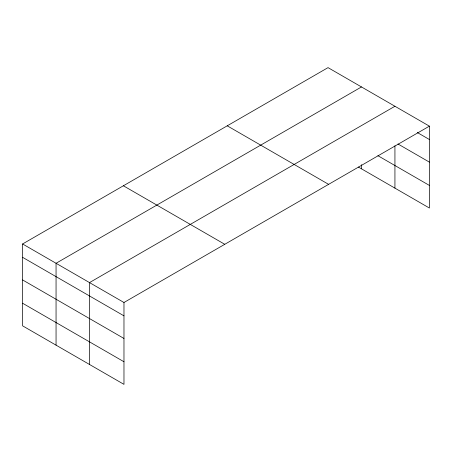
<?xml version="1.0" encoding="UTF-8"?>
<svg xmlns="http://www.w3.org/2000/svg" width="452" height="452" viewBox="0 0 452 452"><rect width="100%" height="100%" fill="white"/><g stroke="black" fill="none" stroke-linecap="round" stroke-linejoin="round"><path stroke-width="0.68" d="M22.6 243.967L123.972 302.495L123.972 384.369L22.6 325.841L22.6 243.967L328.028 67.63L429.4 126.159L429.4 208.033L358.442 167.065M361.481 86.942L56.054 263.279L56.054 345.158M394.935 106.26L89.507 282.596L89.507 364.47M123.972 302.495L429.4 126.159M417.309 132.532L429.4 139.515M397.958 143.973L429.4 162.127M377.906 155.691L429.4 185.422M227.237 125.82L328.61 184.348M123.39 185.778L224.763 244.3M22.6 257.324L123.972 315.852M22.6 279.935L123.972 338.463M22.6 303.236L123.972 361.758M394.935 145.759L394.935 188.134M361.481 164.709L361.481 168.822"/></g></svg>
